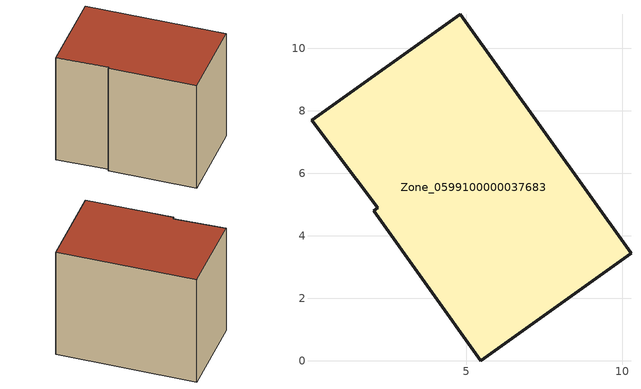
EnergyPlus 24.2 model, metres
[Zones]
Zone_0599100000037683
 floor ground (C_G): 2.17,4.89 0.05,7.69 4.81,11.09 10.28,3.44 5.46,0 2.04,4.8 z0
 wall outside (C_F): 5.46,0 10.28,3.44 4.81,11.09 0.05,7.69 2.17,4.89 2.04,4.8 5.46,0 z0:7.97
 roof outside (C_R): 0.05,7.69 2.17,4.89 2.04,4.8 5.46,0 10.28,3.44 4.81,11.09 z7.97
[BUILDING]
Pand.0599100000037683: North Axis=0; Terrain=City; Loads Convergence Tolerance Value=0.04; Temperature Convergence Tolerance Value=0.4; Solar Distribution=FullExterior; Maximum Number of Warmup Days=25; Minimum Number of Warmup Days=1
[Site:Location]
Rotterdam.The.Hague.AP_ZH_NLD Design_Conditions: Latitude=51.96; Longitude=4.45; Time Zone=1; Elevation=-4.5
[SITE:GROUNDTEMPERATURE:BUILDINGSURFACE]
18, 18, 18, 18, 18, 18, 18, 18, 18, 18, 18, 18
[MATERIAL] Thermal Absorptance=0.9; Solar Absorptance=0.7; Visible Absorptance=0.7
Name | Roughness | Thickness | Conductivity | Density | Specific Heat
G.TC.1975-1991 | MediumSmooth | 0.15 | 0.288461 | 540 | 1210
F.TC.1975-1991 | Rough | 0.3 | 0.230769 | 1920 | 840
R.TC.1975-1991 | MediumRough | 0.2 | 0.153846 | 1500 | 1000
[CONSTRUCTION]
C_G: G.TC.1975-1991
C_F: F.TC.1975-1991
C_R: R.TC.1975-1991
[ZONE]
Zone_0599100000037683: Type=1; Multiplier=1; Ceiling Height=Autocalculate; Volume=Autocalculate; Floor Area=autocalculate; Part of Total Floor Area=Yes
[ZONEINFILTRATION:DESIGNFLOWRATE]
Infil_Zone_0599100000037683: Zone or ZoneList or Space or SpaceList=Zone_0599100000037683; Schedule=AlwaysOn; Design Flow Rate Calculation Method=Flow/Area; Flow Rate per Floor Area=0.003; Constant Term Coefficient=1; Temperature Term Coefficient=0; Velocity Term Coefficient=0; Velocity Squared Term Coefficient=0
[HVACTEMPLATE:ZONE:IDEALLOADSAIRSYSTEM]
Zone_0599100000037683: Maximum Heating Supply Air Temperature=50; Minimum Cooling Supply Air Temperature=13; Maximum Heating Supply Air Humidity Ratio=0.0156; Minimum Cooling Supply Air Humidity Ratio=0.0077; Heating Limit=NoLimit; Cooling Limit=NoLimit; Dehumidification Control Type=ConstantSensibleHeatRatio; Cooling Sensible Heat Ratio=0.7; Dehumidification Setpoint=60; Humidification Control Type=None; Humidification Setpoint=30; Outdoor Air Method=None; Outdoor Air Flow Rate per Person=0.00944; Outdoor Air Flow Rate per Zone Floor Area=0; Outdoor Air Flow Rate per Zone=0; Demand Controlled Ventilation Type=None; Outdoor Air Economizer Type=NoEconomizer; Heat Recovery Type=None; Sensible Heat Recovery Effectiveness=0.7; Latent Heat Recovery Effectiveness=0.65
[ZONECONTROL:THERMOSTAT]
ThermostatControl_Zone_0599100000037683: Zone or ZoneList=Zone_0599100000037683; Control Type Schedule=DualSetpointControlType; Control 1=Thermostat_Zone_0599100000037683; Temperature Difference Between Cutout And Setpoint=0
[THERMOSTATSETPOINT:DUALSETPOINT]
Thermostat_Zone_0599100000037683: Heating Setpoint Temperature Schedule=HeatingSetpoint_Zone_0599100000037683; Cooling Setpoint Temperature Schedule=CoolingSetpoint_Zone_0599100000037683
[SCHEDULE:COMPACT]
HeatingSetpoint_Zone_0599100000037683: Through: 12/31, For: AllDays, Until: 24:00, 21
CoolingSetpoint_Zone_0599100000037683: Through: 12/31, For: AllDays, Until: 24:00, 24
DualSetpointControlType: Through: 12/31, For: AllDays, Until: 24:00, 4
AlwaysOn: Through: 12/31, For: AllDays, Until: 24:00, 1
